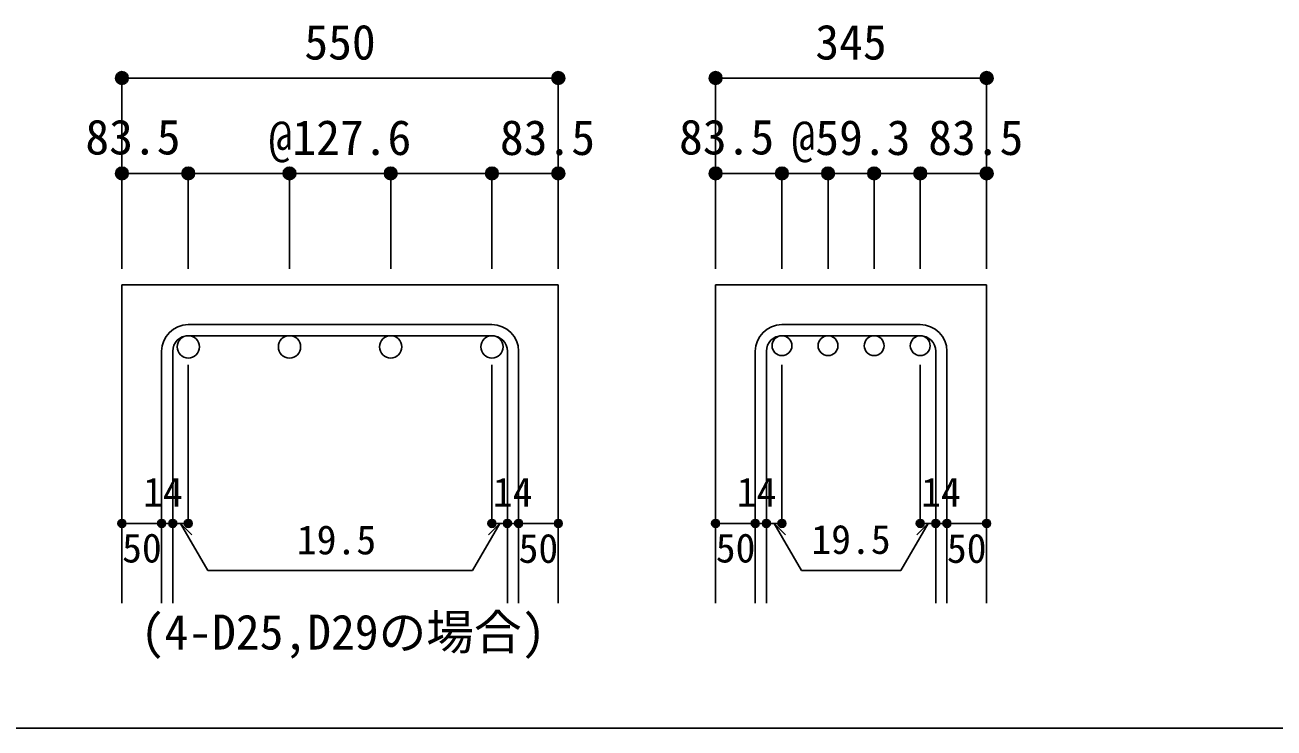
# Model space of a CAD drawing. Units: millimetres at full size, sheet at 1:20. Extents: x -3982 to 3969, y -2797 to 2801.
# Drawn here: x -671 to 900, y 2 to 886 of the extents above; entities that cross this region are included whole.
import ezdxf
from ezdxf.enums import TextEntityAlignment as Align

# ---------------------------------------------------------------- set-up
doc = ezdxf.new("R2010")
doc.units = ezdxf.units.MM
doc.header["$LTSCALE"] = 20
doc.header["$PDMODE"] = 32
doc.header["$PDSIZE"] = 10
for name, color, linetype in [('6-1_躯体線', 2, 'Continuous'), ('6-5_梁主筋', 7, 'Continuous'), ('6-6_S.T.P.', 7, 'Continuous'), ('6-7_文字', 7, 'Continuous'), ('6-D_寸法', 4, 'Continuous'), ('F-0_枠', 6, 'Continuous')]:
    doc.layers.add(name, color=color, linetype=linetype)
doc.styles.add('ＭＳ ゴシック', font='')
doc.styles.get('ＭＳ ゴシック').set_extended_font_data('MS Gothic')

msp = doc.modelspace()

# ---------------------------------------------------------------- linework, layer by layer
at = {"layer": '6-1_躯体線'}
for p, q in [((-549, 559.12), (-549, 159.12)), ((-549, 559.12), (0, 559.12)), ((0, 559.12), (0, 159.12)), ((197.79, 559.12), (197.79, 159.12)), ((197.79, 559.12), (538.79, 559.12)), ((538.79, 559.12), (538.79, 159.12))]:
    msp.add_line(p, q, dxfattribs=at)
at = {"layer": '6-5_梁主筋', "color": 3}
for centre, radius in [((-465.5, 481.12), 14), ((-338.17, 481.12), 14), ((-210.83, 481.12), 14), ((-83.5, 481.12), 14), ((281.29, 482.62), 12.5), ((339.29, 482.62), 12.5), ((397.29, 482.62), 12.5), ((455.29, 482.62), 12.5)]:
    msp.add_circle(centre, radius, dxfattribs=at)
at = {"layer": '6-6_S.T.P.'}
for p, q in [((-83.5, 509.12), (-465.5, 509.12)), ((455.29, 509.12), (281.29, 509.12)), ((-83.5, 495.12), (-465.5, 495.12)), ((455.29, 495.12), (281.29, 495.12)), ((-499, 475.62), (-499, 159.12)), ((-485, 475.62), (-485, 159.12)), ((-64, 475.62), (-64, 159.12)), ((-50, 475.62), (-50, 159.12)), ((247.79, 475.62), (247.79, 159.12)), ((261.79, 475.62), (261.79, 159.12)), ((474.79, 475.62), (474.79, 159.12)), ((488.79, 475.62), (488.79, 159.12))]:
    msp.add_line(p, q, dxfattribs=at)
for centre, radius, start, end in [((-465.5, 475.62), 33.5, 90, 180), ((-83.5, 475.62), 33.5, 0, 90), ((281.29, 475.62), 33.5, 90, 180), ((455.29, 475.62), 33.5, 0, 90), ((-465.5, 475.62), 19.5, 90, 180), ((-83.5, 475.62), 19.5, 0, 90), ((281.29, 475.62), 19.5, 90, 180), ((455.29, 475.62), 19.5, 0, 90)]:
    msp.add_arc(centre, radius, start, end, dxfattribs=at)
at = {"layer": '6-D_寸法'}
for p, q in [((-549, 819.12), (-549, 699.12)), ((-549, 819.12), (0, 819.12)), ((0, 819.12), (0, 699.12)), ((197.79, 819.12), (197.79, 699.12)), ((197.79, 819.12), (538.79, 819.12)), ((538.79, 819.12), (538.79, 699.12)), ((-549, 699.12), (-465.5, 699.12)), ((-549, 699.12), (-549, 579.12)), ((-465.5, 699.12), (-465.5, 579.12)), ((-465.5, 699.12), (-309.17, 699.12)), ((-338.17, 699.12), (-338.17, 579.12)), ((-309.17, 699.12), (-83.5, 699.12)), ((-210.83, 699.12), (-210.83, 579.12)), ((-83.5, 699.12), (-83.5, 579.12)), ((197.79, 699.12), (281.29, 699.12)), ((197.79, 699.12), (197.79, 579.12)), ((281.29, 699.12), (281.29, 579.12)), ((281.29, 699.12), (368.29, 699.12)), ((339.29, 699.12), (339.29, 579.12)), ((397.29, 699.12), (397.29, 579.12)), ((-465.5, 259.12), (-465.5, 458.45)), ((-83.5, 259.12), (-83.5, 458.45)), ((281.29, 259.12), (281.29, 458.45)), ((455.29, 259.12), (455.29, 458.45)), ((-549, 259.12), (-499, 259.12)), ((-499, 259.12), (-465.5, 259.12)), ((-475.25, 259.12), (-461.11, 244.98)), ((-475.25, 259.12), (-441.03, 199.85)), ((-73.75, 259.12), (-107.97, 199.85)), ((-73.75, 259.12), (-87.89, 244.98)), ((-83.5, 259.12), (0, 259.12)), ((-64, 259.12), (-50, 259.12)), ((197.79, 259.12), (247.79, 259.12)), ((247.79, 259.12), (281.29, 259.12)), ((271.54, 259.12), (285.68, 244.98)), ((271.54, 259.12), (305.76, 199.85)), ((465.04, 259.12), (430.82, 199.85)), ((465.04, 259.12), (450.9, 244.98)), ((455.29, 259.12), (538.79, 259.12)), ((474.79, 259.12), (488.79, 259.12)), ((-441.03, 199.85), (-107.97, 199.85)), ((305.76, 199.85), (430.82, 199.85))]:
    msp.add_line(p, q, dxfattribs=at)
for points in [[(0, 819.12), (0, 699.12), (0, 579.12)], [(538.79, 819.12), (538.79, 699.12), (538.79, 579.12)], [(-83.5, 699.12), (0, 699.12), (0, 579.12)], [(368.29, 699.12), (455.29, 699.12), (455.29, 579.12)], [(455.29, 699.12), (538.79, 699.12), (538.79, 579.12)]]:
    msp.add_lwpolyline(points, dxfattribs=at)
for centre, radius in [((-549, 819.12), 8), ((-549, 819.12), 7.2), ((-549, 819.12), 6.4), ((-549, 819.12), 5.6), ((-549, 819.12), 4.8), ((-549, 819.12), 4), ((-549, 819.12), 3.2), ((-549, 819.12), 2.4), ((-549, 819.12), 1.6), ((-549, 819.12), 0.8), ((0, 819.12), 8), ((0, 819.12), 7.2), ((0, 819.12), 6.4), ((0, 819.12), 5.6), ((0, 819.12), 4.8), ((0, 819.12), 4), ((0, 819.12), 3.2), ((0, 819.12), 2.4), ((0, 819.12), 1.6), ((0, 819.12), 0.8), ((197.79, 819.12), 8), ((197.79, 819.12), 7.2), ((197.79, 819.12), 6.4), ((197.79, 819.12), 5.6), ((197.79, 819.12), 4.8), ((197.79, 819.12), 4), ((197.79, 819.12), 3.2), ((197.79, 819.12), 2.4), ((197.79, 819.12), 1.6), ((197.79, 819.12), 0.8), ((538.79, 819.12), 8), ((538.79, 819.12), 7.2), ((538.79, 819.12), 6.4), ((538.79, 819.12), 5.6), ((538.79, 819.12), 4.8), ((538.79, 819.12), 4), ((538.79, 819.12), 3.2), ((538.79, 819.12), 2.4), ((538.79, 819.12), 1.6), ((538.79, 819.12), 0.8), ((-549, 699.12), 8), ((-465.5, 699.12), 8), ((-338.17, 699.12), 8), ((-210.83, 699.12), 8), ((-83.5, 699.12), 8), ((0, 699.12), 8), ((197.79, 699.12), 8), ((281.29, 699.12), 8), ((339.29, 699.12), 8), ((397.29, 699.12), 8), ((455.29, 699.12), 8), ((538.79, 699.12), 8), ((-549, 699.12), 7.2), ((-549, 699.12), 6.4), ((-549, 699.12), 5.6), ((-549, 699.12), 4.8), ((-549, 699.12), 4), ((-549, 699.12), 3.2), ((-549, 699.12), 2.4), ((-549, 699.12), 1.6), ((-549, 699.12), 0.8), ((-465.5, 699.12), 7.2), ((-465.5, 699.12), 6.4), ((-465.5, 699.12), 5.6), ((-465.5, 699.12), 4.8), ((-465.5, 699.12), 4), ((-465.5, 699.12), 3.2), ((-465.5, 699.12), 2.4), ((-465.5, 699.12), 1.6), ((-465.5, 699.12), 0.8), ((-338.17, 699.12), 7.2), ((-338.17, 699.12), 6.4), ((-338.17, 699.12), 5.6), ((-338.17, 699.12), 4.8), ((-338.17, 699.12), 4), ((-338.17, 699.12), 3.2), ((-338.17, 699.12), 2.4), ((-338.17, 699.12), 1.6), ((-338.17, 699.12), 0.8), ((-210.83, 699.12), 7.2), ((-210.83, 699.12), 6.4), ((-210.83, 699.12), 5.6), ((-210.83, 699.12), 4.8), ((-210.83, 699.12), 4), ((-210.83, 699.12), 3.2), ((-210.83, 699.12), 2.4), ((-210.83, 699.12), 1.6), ((-210.83, 699.12), 0.8), ((-83.5, 699.12), 7.2), ((-83.5, 699.12), 6.4), ((-83.5, 699.12), 5.6), ((-83.5, 699.12), 4.8), ((-83.5, 699.12), 4), ((-83.5, 699.12), 3.2), ((-83.5, 699.12), 2.4), ((-83.5, 699.12), 1.6), ((-83.5, 699.12), 0.8), ((0, 699.12), 7.2), ((0, 699.12), 6.4), ((0, 699.12), 5.6), ((0, 699.12), 4.8), ((0, 699.12), 4), ((0, 699.12), 3.2), ((0, 699.12), 2.4), ((0, 699.12), 1.6), ((0, 699.12), 0.8), ((197.79, 699.12), 7.2), ((197.79, 699.12), 6.4), ((197.79, 699.12), 5.6), ((197.79, 699.12), 4.8), ((197.79, 699.12), 4), ((197.79, 699.12), 3.2), ((197.79, 699.12), 2.4), ((197.79, 699.12), 1.6), ((197.79, 699.12), 0.8), ((281.29, 699.12), 7.2), ((281.29, 699.12), 6.4), ((281.29, 699.12), 5.6), ((281.29, 699.12), 4.8), ((281.29, 699.12), 4), ((281.29, 699.12), 3.2), ((281.29, 699.12), 2.4), ((281.29, 699.12), 1.6), ((281.29, 699.12), 0.8), ((339.29, 699.12), 7.2), ((339.29, 699.12), 6.4), ((339.29, 699.12), 5.6), ((339.29, 699.12), 4.8), ((339.29, 699.12), 4), ((339.29, 699.12), 3.2), ((339.29, 699.12), 2.4), ((339.29, 699.12), 1.6), ((339.29, 699.12), 0.8), ((397.29, 699.12), 7.2), ((397.29, 699.12), 6.4), ((397.29, 699.12), 5.6), ((397.29, 699.12), 4.8), ((397.29, 699.12), 4), ((397.29, 699.12), 3.2), ((397.29, 699.12), 2.4), ((397.29, 699.12), 1.6), ((397.29, 699.12), 0.8), ((455.29, 699.12), 7.2), ((455.29, 699.12), 6.4), ((455.29, 699.12), 5.6), ((455.29, 699.12), 4.8), ((455.29, 699.12), 4), ((455.29, 699.12), 3.2), ((455.29, 699.12), 2.4), ((455.29, 699.12), 1.6), ((455.29, 699.12), 0.8), ((538.79, 699.12), 7.2), ((538.79, 699.12), 6.4), ((538.79, 699.12), 5.6), ((538.79, 699.12), 4.8), ((538.79, 699.12), 4), ((538.79, 699.12), 3.2), ((538.79, 699.12), 2.4), ((538.79, 699.12), 1.6), ((538.79, 699.12), 0.8), ((-549, 259.12), 4), ((-549, 259.12), 3.6), ((-549, 259.12), 3.2), ((-549, 259.12), 2.8), ((-549, 259.12), 2.4), ((-549, 259.12), 2), ((-549, 259.12), 1.6), ((-549, 259.12), 1.2), ((-549, 259.12), 0.8), ((-549, 259.12), 0.4), ((-499, 259.12), 4), ((-499, 259.12), 3.6), ((-499, 259.12), 3.2), ((-499, 259.12), 2.8), ((-499, 259.12), 2.4), ((-499, 259.12), 2), ((-499, 259.12), 1.6), ((-499, 259.12), 1.2), ((-499, 259.12), 0.8), ((-499, 259.12), 0.4), ((-485, 259.12), 4), ((-485, 259.12), 3.6), ((-485, 259.12), 3.2), ((-485, 259.12), 2.8), ((-485, 259.12), 2.4), ((-485, 259.12), 2), ((-485, 259.12), 1.6), ((-485, 259.12), 1.2), ((-485, 259.12), 0.8), ((-485, 259.12), 0.4), ((-465.5, 259.12), 4), ((-465.5, 259.12), 3.6), ((-465.5, 259.12), 3.2), ((-465.5, 259.12), 2.8), ((-465.5, 259.12), 2.4), ((-465.5, 259.12), 2), ((-465.5, 259.12), 1.6), ((-465.5, 259.12), 1.2), ((-465.5, 259.12), 0.8), ((-465.5, 259.12), 0.4), ((-83.5, 259.12), 4), ((-83.5, 259.12), 3.6), ((-83.5, 259.12), 3.2), ((-83.5, 259.12), 2.8), ((-83.5, 259.12), 2.4), ((-83.5, 259.12), 2), ((-83.5, 259.12), 1.6), ((-83.5, 259.12), 1.2), ((-83.5, 259.12), 0.8), ((-83.5, 259.12), 0.4), ((-64, 259.12), 4), ((-64, 259.12), 3.6), ((-64, 259.12), 3.2), ((-64, 259.12), 2.8), ((-64, 259.12), 2.4), ((-64, 259.12), 2), ((-64, 259.12), 1.6), ((-64, 259.12), 1.2), ((-64, 259.12), 0.8), ((-64, 259.12), 0.4), ((-50, 259.12), 4), ((-50, 259.12), 3.6), ((-50, 259.12), 3.2), ((-50, 259.12), 2.8), ((-50, 259.12), 2.4), ((-50, 259.12), 2), ((-50, 259.12), 1.6), ((-50, 259.12), 1.2), ((-50, 259.12), 0.8), ((-50, 259.12), 0.4), ((0, 259.12), 4), ((0, 259.12), 3.6), ((0, 259.12), 3.2), ((0, 259.12), 2.8), ((0, 259.12), 2.4), ((0, 259.12), 2), ((0, 259.12), 1.6), ((0, 259.12), 1.2), ((0, 259.12), 0.8), ((0, 259.12), 0.4), ((197.79, 259.12), 4), ((197.79, 259.12), 3.6), ((197.79, 259.12), 3.2), ((197.79, 259.12), 2.8), ((197.79, 259.12), 2.4), ((197.79, 259.12), 2), ((197.79, 259.12), 1.6), ((197.79, 259.12), 1.2), ((197.79, 259.12), 0.8), ((197.79, 259.12), 0.4), ((247.79, 259.12), 4), ((247.79, 259.12), 3.6), ((247.79, 259.12), 3.2), ((247.79, 259.12), 2.8), ((247.79, 259.12), 2.4), ((247.79, 259.12), 2), ((247.79, 259.12), 1.6), ((247.79, 259.12), 1.2), ((247.79, 259.12), 0.8), ((247.79, 259.12), 0.4), ((261.79, 259.12), 4), ((261.79, 259.12), 3.6), ((261.79, 259.12), 3.2), ((261.79, 259.12), 2.8), ((261.79, 259.12), 2.4), ((261.79, 259.12), 2), ((261.79, 259.12), 1.6), ((261.79, 259.12), 1.2), ((261.79, 259.12), 0.8), ((261.79, 259.12), 0.4), ((281.29, 259.12), 4), ((281.29, 259.12), 3.6), ((281.29, 259.12), 3.2), ((281.29, 259.12), 2.8), ((281.29, 259.12), 2.4), ((281.29, 259.12), 2), ((281.29, 259.12), 1.6), ((281.29, 259.12), 1.2), ((281.29, 259.12), 0.8), ((281.29, 259.12), 0.4), ((455.29, 259.12), 4), ((455.29, 259.12), 3.6), ((455.29, 259.12), 3.2), ((455.29, 259.12), 2.8), ((455.29, 259.12), 2.4), ((455.29, 259.12), 2), ((455.29, 259.12), 1.6), ((455.29, 259.12), 1.2), ((455.29, 259.12), 0.8), ((455.29, 259.12), 0.4), ((474.79, 259.12), 4), ((474.79, 259.12), 3.6), ((474.79, 259.12), 3.2), ((474.79, 259.12), 2.8), ((474.79, 259.12), 2.4), ((474.79, 259.12), 2), ((474.79, 259.12), 1.6), ((474.79, 259.12), 1.2), ((474.79, 259.12), 0.8), ((474.79, 259.12), 0.4), ((488.79, 259.12), 4), ((488.79, 259.12), 3.6), ((488.79, 259.12), 3.2), ((488.79, 259.12), 2.8), ((488.79, 259.12), 2.4), ((488.79, 259.12), 2), ((488.79, 259.12), 1.6), ((488.79, 259.12), 1.2), ((488.79, 259.12), 0.8), ((488.79, 259.12), 0.4), ((538.79, 259.12), 4), ((538.79, 259.12), 3.6), ((538.79, 259.12), 3.2), ((538.79, 259.12), 2.8), ((538.79, 259.12), 2.4), ((538.79, 259.12), 2), ((538.79, 259.12), 1.6), ((538.79, 259.12), 1.2), ((538.79, 259.12), 0.8), ((538.79, 259.12), 0.4)]:
    msp.add_circle(centre, radius, dxfattribs=at)
at = {"layer": '6-D_寸法', "color": 7}
for p in [(-549, 819.12), (0, 819.12), (197.79, 819.12), (538.79, 819.12), (-549, 699.12), (-465.5, 699.12), (-338.17, 699.12), (-338.17, 699.12), (-210.83, 699.12), (-83.5, 699.12), (0, 699.12), (197.79, 699.12), (281.29, 699.12), (339.29, 699.12), (397.29, 699.12), (397.29, 699.12), (455.29, 699.12), (538.79, 699.12), (-549, 259.12), (-499, 259.12), (-485, 259.12), (-465.5, 259.12), (-83.5, 259.12), (-64, 259.12), (-50, 259.12), (0, 259.12), (197.79, 259.12), (247.79, 259.12), (261.79, 259.12), (281.29, 259.12), (455.29, 259.12), (474.79, 259.12), (488.79, 259.12), (538.79, 259.12)]:
    msp.add_point(p, dxfattribs=at)
at = {"layer": 'F-0_枠', "color": 2}
msp.add_line((2482.4, 1.97), (-3981.92, 1.97), dxfattribs=at)

# ---------------------------------------------------------------- texts
at = {"layer": '6-7_文字', "style": 'ＭＳ ゴシック'}
msp.add_text('(4-D25,D29の場合)', height=43.99, dxfattribs=at).set_placement((-525.36, 87.41), align=Align.BOTTOM_LEFT)
at = {"layer": '6-D_寸法', "style": 'ＭＳ ゴシック'}
for s, height, p in [('550', 43.99, (-319.5, 829.12)), ('345', 43.99, (323.29, 829.12)), ('83.5', 43.99, (-594.95, 709.79)), ('@127.6', 43.99, (-364.5, 709.12)), ('83.5', 43.99, (-73.5, 709.12)), ('83.5', 43.99, (151.84, 709.79)), ('@59.3', 43.99, (293.29, 709.12)), ('83.5', 43.99, (465.29, 709.12)), ('14', 36.66, (-522.31, 269.2)), ('14', 36.66, (-82.39, 269.12)), ('14', 36.66, (224.48, 269.2)), ('14', 36.66, (456.4, 269.12)), ('19.5', 36.66, (-328.91, 209.25)), ('19.5', 36.66, (318.29, 209.85)), ('50', 36.66, (-548.75, 199.03)), ('50', 36.66, (-50.01, 198.57)), ('50', 36.66, (198.04, 199.03)), ('50', 36.66, (488.78, 198.57))]:
    msp.add_text(s, height=height, dxfattribs=at).set_placement(p, align=Align.BOTTOM_LEFT)

doc.saveas('drawing.dxf')
